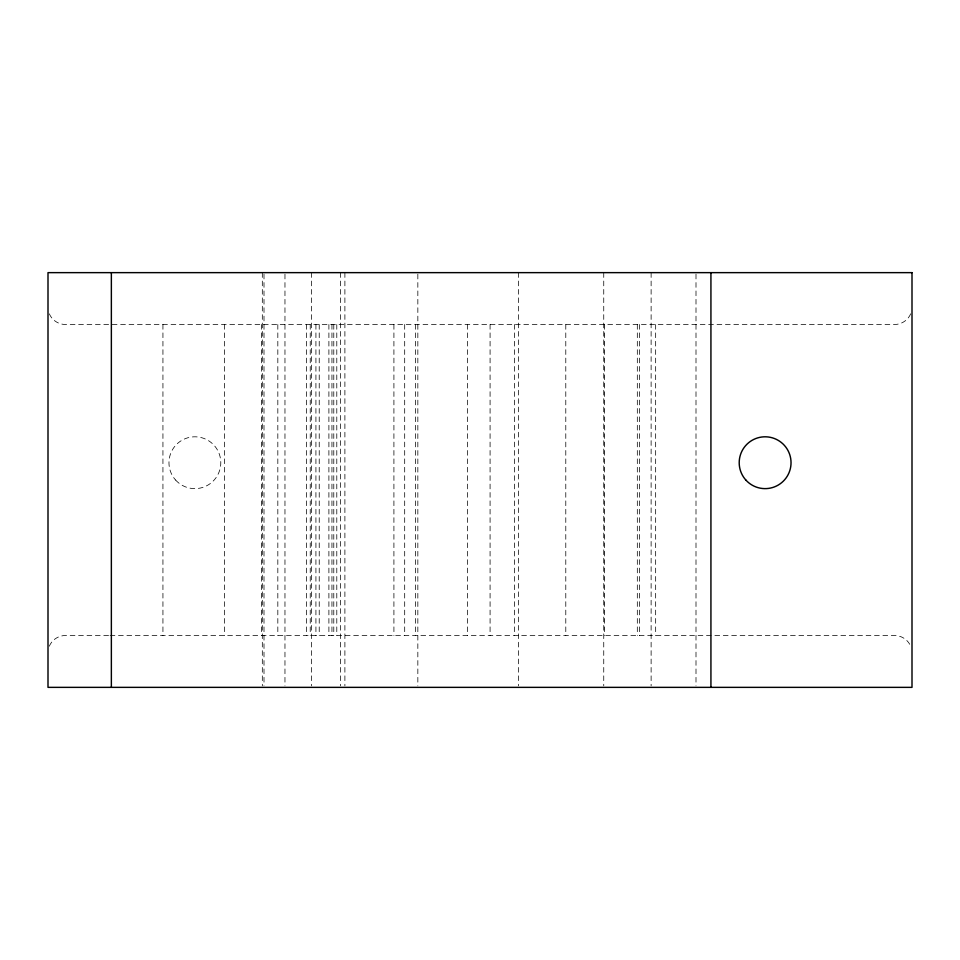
<?xml version="1.0" encoding="UTF-8"?>
<svg xmlns="http://www.w3.org/2000/svg" width="960" height="960" viewBox="0 0 960 960"><rect width="100%" height="100%" fill="white"/><g stroke="black" fill="none" stroke-linecap="round" stroke-linejoin="round"><path stroke-width="0.72" stroke-dasharray="4.8 3.6" d="M49.32 646.188C51.936 639.864 58.44 635.52 65.28 635.52L108.78 635.52M910.68 313.812C908.064 320.136 901.56 324.48 894.72 324.48L65.28 324.48C58.44 324.48 51.936 320.136 49.32 313.812M110.088 635.52L894.72 635.52C901.56 635.52 908.064 639.864 910.68 646.188M696 274.14L696 685.86M655.656 324.48L655.656 635.52M651.12 272.64L651.12 685.86M639.468 324.48L639.468 635.52M637.32 324.48L637.32 635.52M604.584 324.48L604.584 635.52M603.744 272.64L603.744 685.86M565.788 324.48L565.788 635.52M518.52 272.64L518.52 685.86M514.596 324.48L514.596 635.52M490.08 324.48L490.08 635.52M467.616 324.48L467.616 635.52M417.84 274.14L417.84 685.86M415.476 324.48L415.476 635.52M404.688 324.48L404.688 635.52M393.912 324.48L393.912 635.52M344.892 272.64L344.892 685.86M340.428 272.64L340.428 685.86M336.792 324.48L336.792 635.52M333.78 324.48L333.78 635.52M331.944 324.48L331.944 635.52M328.896 324.48L328.896 635.52M319.224 324.48L319.224 635.52M315.924 324.48L315.924 635.52M311.496 272.64L311.496 685.86M310.236 324.48L310.236 635.52M306.624 324.48L306.624 635.52M284.964 274.14L284.964 685.86M277.824 324.48L277.824 635.52M264 274.14L264 685.86M262.32 272.64L262.32 685.86M261.48 324.48L261.48 635.52M224.388 324.48L224.388 635.52M162.936 324.48L162.936 635.52M175.62 480.06A25.92 25.92 0 0 0 219.528 470.724A25.92 25.92 0 0 0 189.492 437.364A25.92 25.92 0 0 0 175.62 480.06"/><path stroke-width="1.44" d="M710.928 272.64L710.928 687.36M111.36 272.64L111.36 687.36M912 272.64L48 272.64L48 687.36L912 687.36L912 272.64M745.86 480.06A25.92 25.92 0 0 0 789.768 470.724A25.92 25.92 0 0 0 759.732 437.364A25.92 25.92 0 0 0 745.86 480.06"/></g></svg>
